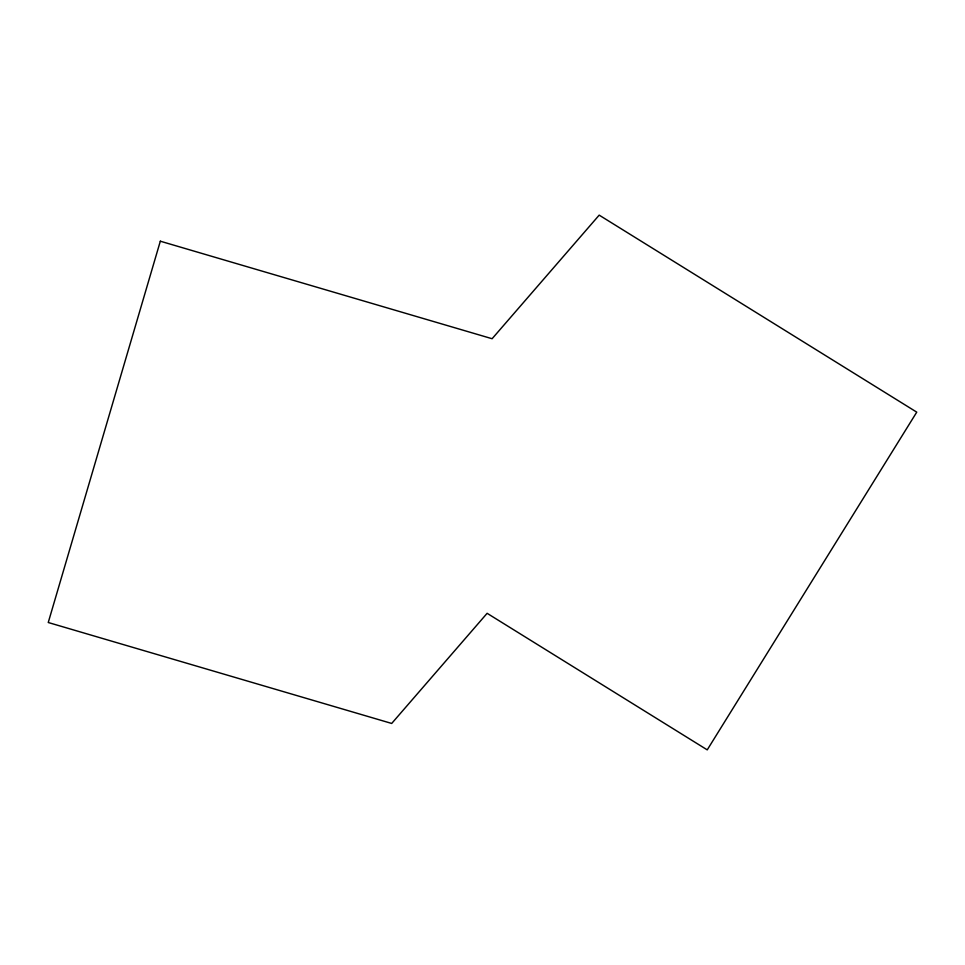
<?xml version="1.0" encoding="UTF-8"?>
<svg xmlns="http://www.w3.org/2000/svg" width="965" height="965" viewBox="0 0 965 965"><rect width="100%" height="100%" fill="white"/><g stroke="black" fill="none" stroke-linecap="round" stroke-linejoin="round"><path stroke-width="1.45" d="M160.323 241.202L48.25 622.509L391.694 723.448L487.12 613.306L707.236 749.865L916.75 412.151L599.181 215.135L492.102 338.727L160.323 241.202"/></g></svg>
